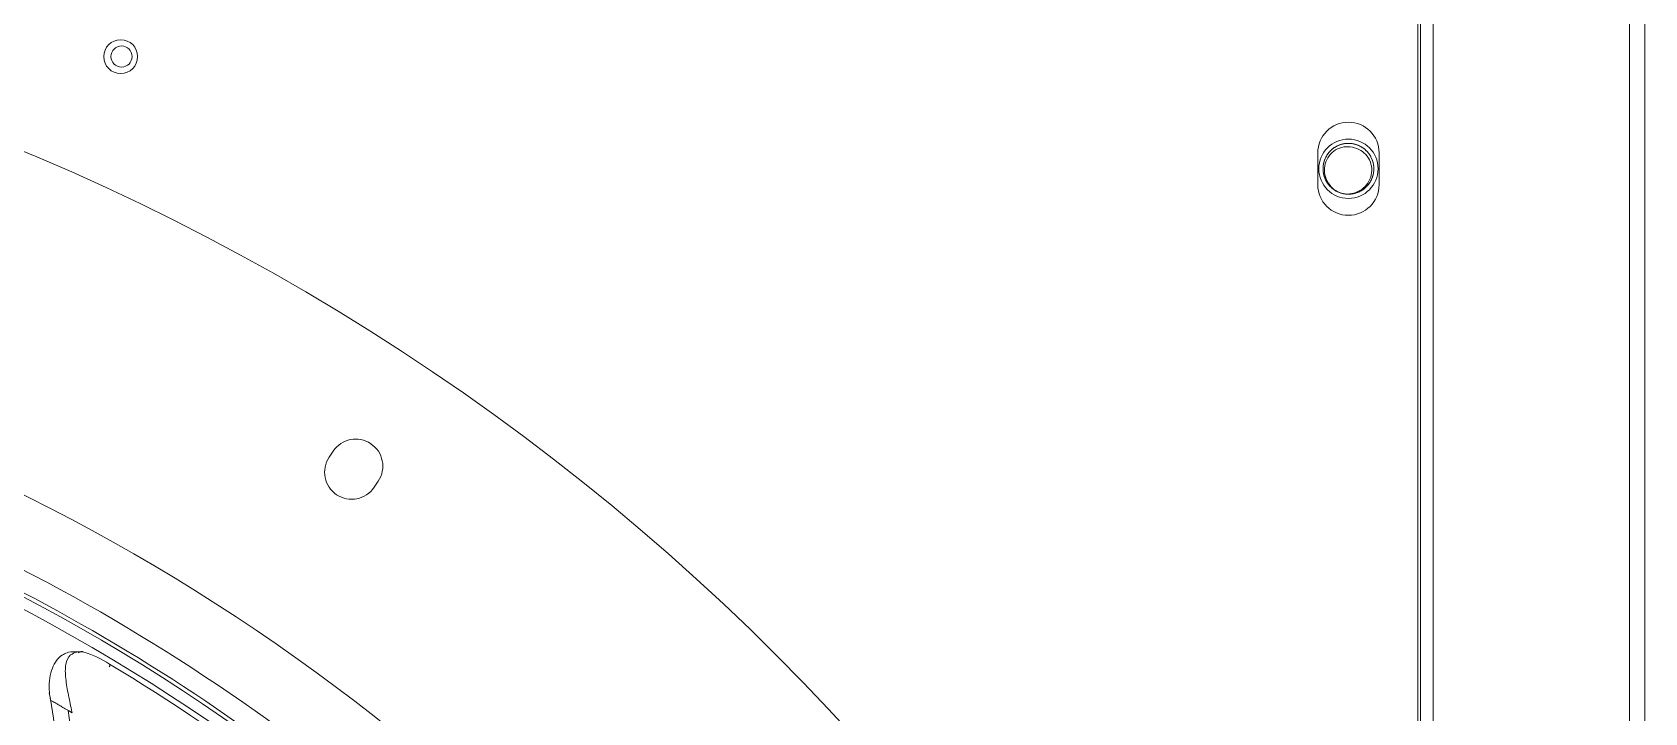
# Model space of a CAD drawing. Header units: millimetres. Extents: x 113490 to 142599, y -20467 to 115.
# Drawn here: x 135083.3 to 135464.2, y -10983.5 to -10822.7 of the extents above; entities that cross this region are included whole.
import ezdxf

# ---------------------------------------------------------------- set-up
doc = ezdxf.new("R2010")
doc.units = ezdxf.units.MM
doc.layers.add('DV3_0', color=7, linetype='Continuous')

msp = doc.modelspace()

# ---------------------------------------------------------------- linework, layer by layer
at = {"layer": 'DV3_0', "color": 7, "linetype": 'Continuous', "lineweight": 20}
for p, q in [((135460.64, -11939.49), (135460.64, -9709.49)), ((135410.64, -9845.59), (135410.64, -11865.47))]:
    msp.add_line(p, q, dxfattribs=at)
at = {"layer": 'DV3_0', "color": 7, "linetype": 'Continuous', "lineweight": 15}
for p, q in [((135464.24, -11939.49), (135464.24, -9709.49)), ((135411.24, -9857.26), (135411.24, -11851.51)), ((135414.24, -9857.26), (135414.24, -11851.51)), ((135386.99, -10858.74), (135386.99, -10851.24)), ((135401.49, -10851.24), (135401.49, -10858.74)), ((135154.4, -10921.7), (135153.45, -10923.11)), ((135164.09, -10930.23), (135165.04, -10928.81))]:
    msp.add_line(p, q, dxfattribs=at)
for centre, radius in [((135104.2, -10828.5), 4), ((135104.4, -10828.48), 2.5), ((135394.24, -10854.99), 7)]:
    msp.add_circle(centre, radius, dxfattribs=at)
for centre, radius, start, end in [((134869.24, -11359.99), 551.5, 15.4775, 74.5225), ((135394.24, -10851.24), 7.25, 0, 180), ((135394.24, -10858.74), 7.25, 180, 0), ((135394.24, -10854.99), 6, 244.8963, 262.5227), ((134869.24, -11359.99), 477.5, 46.9802, 133.0198), ((134869.24, -11359.99), 456, 45.9967, 135.345), ((134869.24, -11359.99), 453.5, 45.9921, 90), ((135159.72, -10925.26), 6.4, 326.25, 146.25), ((135158.77, -10926.67), 6.4, 146.25, 326.25), ((134869.24, -11359.99), 457, 46.1533, 71.5308), ((135094.63, -10972.9), 3.79, 77.061, 126.3859), ((135094.93, -10970.05), 1.01, 56.9571, 135.7951), ((135095.52, -10968.99), 0.229, 257.3221, 265.2989), ((135090.39, -10988.18), 19.65, 55.265, 74.9071), ((134868.95, -11360.29), 452.62, 46.1596, 59.0713), ((134999.13, -10996.17), 89.89, 340.2075, 11.1643), ((135008.18, -10997.37), 84.81, 350.506, 9.7892), ((134964.86, -11008.49), 130.27, 11.0605, 11.1618)]:
    msp.add_arc(centre, radius, start, end, dxfattribs=at)
at = {"layer": 'DV3_0', "color": 7, "linetype": 'Continuous', "lineweight": 20}
msp.add_arc((134869.24, -11359.99), 461.75, 46.1456, 74.9574, dxfattribs=at)
at = {"layer": 'DV3_0', "color": 7, "linetype": 'Continuous', "lineweight": 15}
msp.add_rational_spline([(135388.7, -10857.29), (135390.02, -10860.49), (135393.46, -10860.94), (135396.89, -10861.39), (135399, -10858.64), (135401.11, -10855.89), (135399.78, -10852.69), (135398.45, -10849.49), (135395.02, -10849.04), (135391.58, -10848.59), (135389.48, -10851.34), (135387.37, -10854.09), (135388.7, -10857.29), (135390.02, -10860.49), (135393.46, -10860.94), (135396.89, -10861.39), (135399, -10858.64), (135401.11, -10855.89), (135399.78, -10852.69), (135398.45, -10849.49), (135395.02, -10849.04), (135391.58, -10848.59), (135389.48, -10851.34), (135387.37, -10854.09), (135388.7, -10857.29), (135389.59, -10859.44), (135391.69, -10860.42)], [1, 0.866025403784, 1, 0.866025403784, 1, 0.866025403784, 1, 0.866025403784, 1, 0.866025403784, 1, 0.866025403784, 1, 0.866025403784, 1, 0.866025403784, 1, 0.866025403784, 1, 0.866025403784, 1, 0.866025403784, 1, 0.866025403784, 1, 0.90591222949, 0.943976505854], degree=2, knots=[0.94372108, 0.94372108, 0.94372108, 0.9481517, 0.9481517, 0.95258231, 0.95258231, 0.95701293, 0.95701293, 0.96144354, 0.96144354, 0.96587416, 0.96587416, 0.97030477, 0.97030477, 0.97473539, 0.97473539, 0.979166, 0.979166, 0.98359662, 0.98359662, 0.98802723, 0.98802723, 0.99245785, 0.99245785, 0.99688846, 0.99688846, 1, 1, 1], dxfattribs=at)
for points, knots in [([(135391.69, -10860.42), (135390.45, -10859.77), (135389.48, -10858.68), (135388.45, -10856.09), (135388.43, -10854.62), (135389.4, -10852.02), (135390.39, -10850.9), (135392.89, -10849.7), (135394.38, -10849.6), (135395.7, -10850.07)], [0, 0, 0, 0, 0.25, 0.25, 0.5, 0.5, 0.75, 0.75, 1, 1, 1, 1]), ([(135395.7, -10850.07), (135397.06, -10850.39), (135398.26, -10851.28), (135399.68, -10853.64), (135399.92, -10855.11), (135399.34, -10857.81), (135398.51, -10859.04), (135396.26, -10860.67), (135394.85, -10861.06), (135393.46, -10860.94)], [0, 0, 0, 0, 0.25, 0.25, 0.5, 0.5, 0.75, 0.75, 1, 1, 1, 1]), ([(135091.58, -10969.33), (135091.12, -10969.49), (135090.22, -10969.84), (135088.98, -10971.07), (135087.98, -10972.93), (135087.35, -10975.28), (135087.21, -10977.98), (135087.46, -10979.65), (135087.62, -10980.62)], [0, 0, 0, 0, 0.123231, 0.287955, 0.462255, 0.642912, 0.824473, 1, 1, 1, 1]), ([(135092.38, -10969.85), (135091.78, -10970.36), (135091.42, -10971.13), (135091.07, -10973.04), (135091.09, -10974.19), (135091.36, -10976.68), (135091.6, -10978.02), (135092.13, -10980.69), (135092.42, -10982.03), (135092.67, -10983.27)], [0, 0, 0, 0, 0.25, 0.25, 0.5, 0.5, 0.75, 0.75, 1, 1, 1, 1]), ([(135087.6, -10980.54), (135087.61, -10980.54), (135087.69, -10980.58), (135087.92, -10980.72), (135088.36, -10980.97), (135088.84, -10981.24), (135089.49, -10981.61), (135090.29, -10982.08), (135091.32, -10982.68), (135092.21, -10983.2), (135092.71, -10983.5)], [0.4374994, 0.4374994, 0.4374994, 0.4374994, 0.4998211, 0.6248763, 0.6874038, 0.7499314, 0.812459, 0.8749866, 0.9375141, 0.9999951, 0.9999951, 0.9999951, 0.9999951])]:
    msp.add_open_spline(points, degree=3, knots=knots, dxfattribs=at)
msp.add_open_spline([(135094.53, -10969.08), (135092.71, -10969.04), (135091.72, -10969.13), (135091.58, -10969.33)], degree=3, dxfattribs=at)
at = {"layer": 'DV3_0', "color": 7, "linetype": 'Continuous', "lineweight": 20}
msp.add_open_spline([(135101.58, -10972.04), (135101.65, -10972.05), (135101.68, -10972.13), (135101.64, -10972.36), (135101.58, -10972.52), (135101.48, -10972.64)], degree=3, knots=[0, 0, 0, 0, 0.5, 0.5, 1, 1, 1, 1], dxfattribs=at)

doc.saveas('drawing.dxf')
